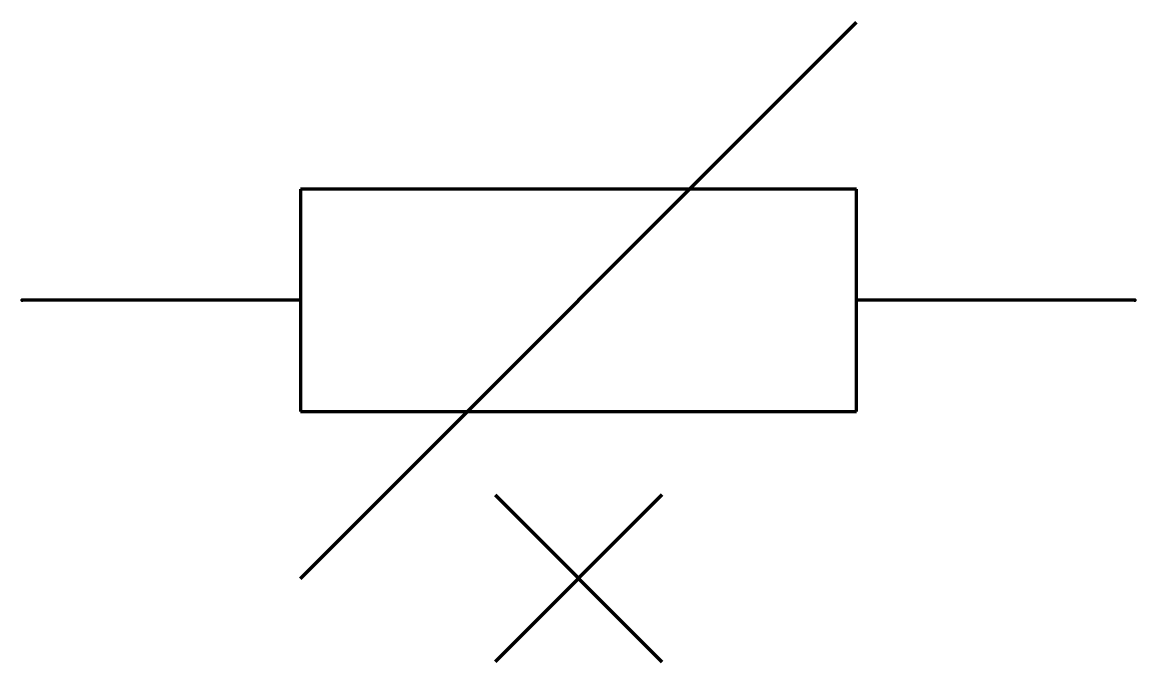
# Model space of a CAD drawing. Header units: millimetres. Extents: x 0 to 20, y -6.5 to 5.
import ezdxf

# ---------------------------------------------------------------- set-up
doc = ezdxf.new("R2010")
doc.units = ezdxf.units.MM
doc.layers.get('0').update_dxf_attribs({"linetype": 'CONTINUOUS', "lineweight": 0})

msp = doc.modelspace()

# ---------------------------------------------------------------- linework, layer by layer
at = {"color": 7, "linetype": 'CONTINUOUS', "lineweight": 70}
for p, q in [((5, -5), (15, 5)), ((15, 2), (5, 2)), ((5, 2), (5, -2)), ((15, -2), (15, 2)), ((5, 0), (0, 0)), ((20, 0), (15, 0)), ((5, -2), (15, -2)), ((8.5, -3.5), (11.5, -6.5)), ((11.5, -3.5), (8.5, -6.5))]:
    msp.add_line(p, q, dxfattribs=at)
for p in [(0, 0), (20, 0)]:
    msp.add_point(p, dxfattribs=at)

doc.saveas('drawing.dxf')
